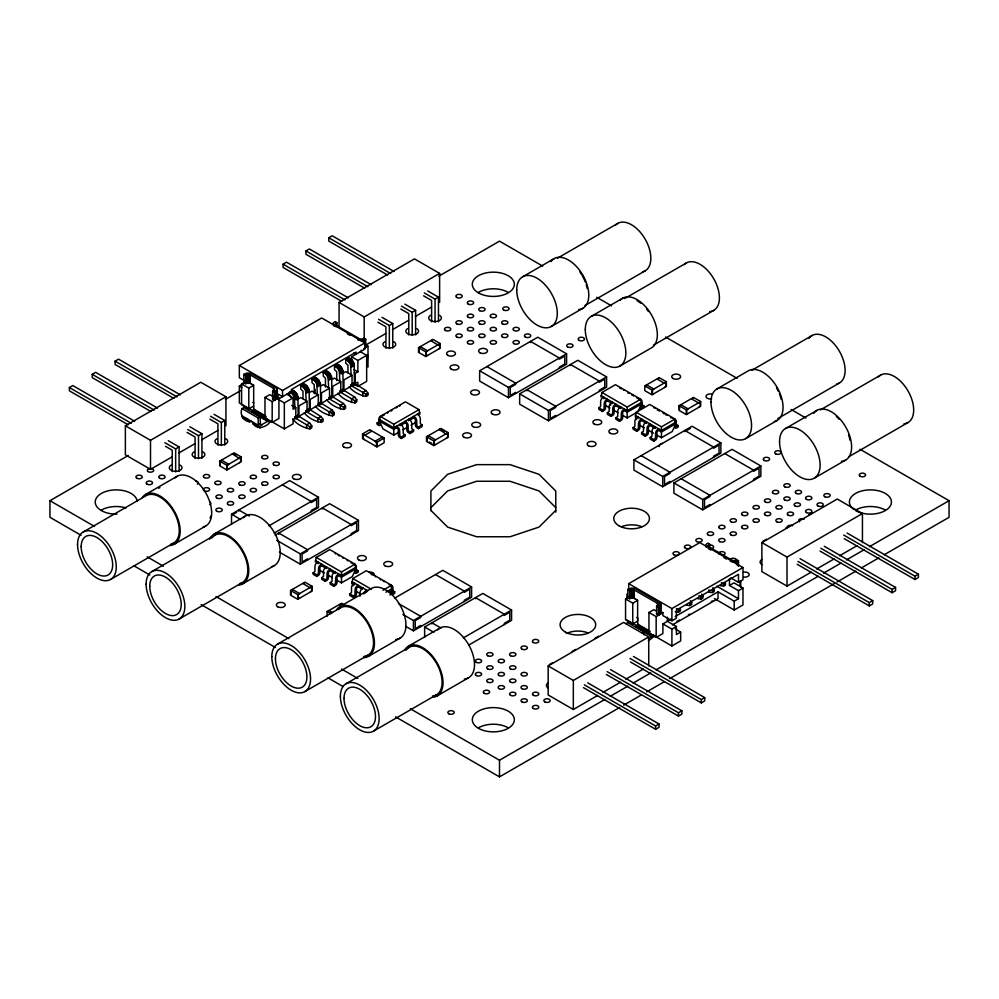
<?xml version="1.0" encoding="UTF-8"?>
<svg xmlns="http://www.w3.org/2000/svg" width="999" height="999" viewBox="0 0 999 999"><rect width="100%" height="100%" fill="white"/><g stroke="black" fill="none" stroke-linecap="round" stroke-linejoin="round"><path stroke-width="1.5" d="M251.935 412.262L253.734 409.14L253.646 385.302L251.036 383.691M635.913 627.285L637.712 624.163L637.712 617.931L636.813 617.407M251.486 383.953L248.988 382.792L245.642 383.691L243.831 382.654L243.831 374.338L247.015 373.052L250.874 373.351L276.136 387.937L276.823 389.398L276.136 390.871L274.425 391.995L272.627 390.959L272.627 399.275L274.425 400.312L274.425 391.995M275.324 391.483L275.324 399.787L276.823 397.714L276.823 389.398M336.963 326.798L336.963 322.652L335.402 323.826L336.064 325.249L359.453 338.748L361.913 339.136L363.961 338.236L365.759 339.273L365.759 347.577M635.464 598.975L632.966 597.814L629.607 598.713L627.809 597.677L627.809 589.36L630.993 588.086L634.852 588.374L660.114 602.959L660.801 604.432L660.114 605.894L658.403 607.03L656.605 605.981L656.605 614.298L658.403 615.334L658.403 607.03M659.303 606.505L659.303 614.822L660.801 612.737L660.801 604.432M315.384 562.1L316.246 557.43L329.782 549.612L355.02 564.173L355.881 568.856L352.285 576.648L341.483 582.879L336.188 579.82M399.076 432.043L393.781 435.102L382.979 428.858L379.383 421.066L380.244 416.396L405.469 401.823L419.006 409.64L419.867 414.323M353.159 585.814L351.96 583.216L352.822 578.533L366.346 570.729L391.583 585.289L392.445 589.959L390.047 595.167M601.073 397.165L601.935 392.482L615.471 384.677L640.696 399.238L641.558 403.921L637.961 411.713M636.55 419.555L635.352 416.958L636.213 412.275L649.75 404.47L674.987 419.031L675.836 423.713L672.24 431.506L661.45 437.737L657.479 435.439M367.07 364.485L367.557 354.857M739.797 586.001L740.284 580.744M648.326 638.823L653.658 634.702M251.486 421.353C244.792 423.201 238.961 414.885 242.033 408.628L258.229 417.969L260.027 416.933L260.564 425.374L269.405 420.267M270.679 421.004C266.983 427.709 255.257 430.906 252.385 421.865M430.894 507.667L447.614 490.934L476.598 481.268L510.064 481.268L539.035 490.934L555.769 507.667M555.769 510.352L539.035 527.085L510.064 536.75L476.598 536.75L447.614 527.085L430.894 510.352M709.69 548.326L709.69 544.168L708.129 545.342L708.791 546.765L732.192 560.277L734.64 560.651L736.688 559.752L738.486 560.789L738.486 566.333M619.667 407.904L615.921 405.731L615.022 406.256A1.274 0.737 -60 0 0 614.123 407.817L614.123 412.749A2.223 1.286 -60 0 1 612.537 415.472L610.963 416.383L607.367 414.31L607.367 412.749L609.153 411.526L609.19 406.168A3.184 1.836 -60 0 1 611.126 402.809L612.312 402.098L612.312 403.658M128.147 424.762L69.381 390.834L69.381 387.537L72.802 385.552L134.69 421.278M150.999 411.563L92.233 377.634L92.233 374.338L95.654 372.352L157.542 408.079M173.851 398.376L115.085 364.448L115.085 361.139L118.519 359.165L180.394 394.892M341.833 301.386L283.067 267.457L283.067 264.161L286.501 262.175L348.376 297.902M364.685 288.199L305.919 254.258L305.919 250.961L309.353 248.988L371.228 284.715M387.55 275L328.771 241.071L328.771 237.774L332.205 235.789L394.081 271.516M172.053 456.905L150.512 469.343L125.375 454.832L125.375 425.799L200.787 382.255L225.936 396.765L225.936 425.799M339.061 326.873L339.061 302.422L414.485 258.878L439.622 273.401L439.622 302.422M239.335 365.509L321.666 317.969L364.86 342.907L282.53 390.447L239.335 365.509L239.335 377.709L244.48 380.681M243.831 374.338L245.642 375.374L247.677 374.475L250.137 374.85L273.526 388.361L274.188 389.785L272.627 390.959M253.646 406.081L248.788 408.878L241.583 404.732L241.583 383.953L244.73 382.13M268.057 419.493L239.335 402.909L239.335 386.026L242.707 384.078M125.375 425.799L150.512 440.309L225.936 396.765M339.061 302.422L364.198 316.945L439.622 273.401M80.994 535.252L49.95 517.32L49.95 500.699L128.247 455.494M225.449 399.375L240.297 390.796M438.748 276.224L499.5 241.146L542.694 266.096M241.583 383.953L248.788 388.099L253.646 385.302M242.033 408.628L243.831 407.58L268.132 421.615M164.885 442.682L175.649 448.888L179.083 446.915L179.083 471.416M187.737 429.483L198.501 435.689L201.935 433.716L201.935 458.216M210.602 416.283L221.353 422.502L224.787 420.517L224.787 445.017M282.53 390.447L282.53 396.678L278.034 394.081L278.034 397.19L278.933 397.714L278.933 418.494L272.178 422.39L264.985 418.231L264.985 397.452L269.842 394.642L272.627 396.153M357.654 339.785L361.263 340.647L365.759 339.273M378.584 319.305L389.335 325.512L392.769 323.539L392.769 348.039M401.436 306.106L412.2 312.325L415.621 310.339L415.621 334.84M424.288 292.907L435.052 299.126L438.474 297.153L438.474 321.653M178.796 453.009L194.955 443.681M201.686 439.797L217.844 430.469M365.547 345.192L385.751 333.529M392.482 329.645L408.641 320.304M415.384 316.421L431.543 307.093M272.627 399.275L273.526 398.751M264.985 397.452L272.178 401.61L278.933 397.714M368.007 367.07L368.007 346.278L363.798 348.564M302.997 398.663L302.972 391.171L300.749 389.111L300.749 385.477L303.896 383.666L307.267 386.238L309.153 390.159L309.415 409.34L320.991 416.546L323.014 419.268L323.014 421.353L321.216 422.39C314.985 421.353 308.167 417.894 304.183 412.749M314.248 393.606L314.21 384.677L312 382.617L312 378.983L315.147 377.172L318.519 379.745L320.404 383.666L320.667 402.847L332.242 410.052L334.265 412.774L334.265 414.86L332.467 415.896C326.236 414.86 319.405 411.401 315.434 406.256M325.487 387.113L325.462 378.184L323.239 376.123L323.239 372.49L326.386 370.679L329.77 373.251L331.656 377.172L331.905 396.353L343.494 403.559L345.517 406.281L345.517 408.366L343.718 409.403C337.475 408.366 330.657 404.907 326.673 399.762M336.738 380.619L336.713 371.69L334.49 369.63L334.49 365.996L337.637 364.185L341.009 366.758L342.894 370.679L343.156 389.86L354.732 397.065L356.755 399.787L356.755 401.873L354.957 402.909C348.726 401.873 341.908 398.414 337.924 393.269M347.989 372.689L347.952 365.197L345.741 363.137L345.741 359.503L348.888 357.692L352.26 360.264L354.146 364.185L354.408 383.366L365.984 390.572L368.007 393.294L368.007 395.379L366.208 396.416C359.977 395.379 353.147 391.92 349.175 386.775M351.586 361.089L351.586 356.805L364.86 349.138L364.86 339.785M291.745 397.952L289.498 395.604L289.498 391.97L290.846 392.757L293.993 390.934L296.865 393.956L297.914 396.653L298.164 415.834L309.74 423.039L311.775 425.761L311.775 427.847L309.965 428.883C303.634 427.747 296.453 424.325 292.695 418.781M300.749 385.477L302.098 386.263L305.244 384.44M312 378.983L313.349 379.77L316.496 377.947M323.239 372.49L324.588 373.276L327.747 371.453M334.49 365.996L335.839 366.783L338.986 364.96M345.741 359.503L347.09 360.289L350.237 358.466M290.846 392.757L291.895 393.519L295.042 391.695M302.098 386.263L303.147 387.025L306.293 385.202M313.349 379.77L314.398 380.532L317.545 378.708M324.588 373.276L325.637 374.038L328.783 372.215M335.839 366.783L336.888 367.545L340.035 365.721M347.09 360.289L348.139 361.051L351.286 359.228M291.895 393.519L292.869 394.543L296.029 392.732M303.147 387.025L304.121 388.049L307.267 386.238M314.398 380.532L315.372 381.556L318.519 379.745M325.637 374.038L326.611 375.062L329.77 373.251M336.888 367.545L337.862 368.569L341.009 366.758M348.139 361.051L349.113 362.075L352.26 360.264M292.869 394.543L293.718 395.779L296.865 393.956M304.121 388.049L304.957 389.285L308.104 387.462M315.372 381.556L316.208 382.792L319.355 380.969M326.611 375.062L327.46 376.298L330.607 374.475M337.862 368.569L338.698 369.805L341.858 367.982M349.113 362.075L349.95 363.311L353.097 361.488M353.833 352.909L356.081 354.208L356.081 352.123L291.296 389.535L291.296 391.608L278.034 399.275L284.328 402.909L293.094 397.839L293.094 409.278L295.804 407.717L295.804 418.106L293.094 419.667L293.094 423.813L284.328 428.883L271.091 421.241M294.905 407.192L294.355 397.115L297.502 395.292M306.144 400.474L305.607 390.621L308.753 388.798M317.395 395.429L316.845 384.128L320.005 382.305M328.646 387.487L328.097 377.634L331.243 375.811M339.885 382.442L339.348 371.141L342.495 369.318M351.136 374.5L350.599 364.647L353.746 362.824M351.586 356.805L357.879 360.439L366.658 355.369L366.658 381.356L357.879 386.413L353.921 384.128M294.755 398.476L297.914 396.653M306.006 391.983L309.153 390.159M317.257 385.489L320.404 383.666M328.509 378.996L331.656 377.172M339.747 372.502L342.894 370.679M350.999 366.009L354.146 364.185M294.905 399.762L298.052 397.952M306.144 393.269L309.29 391.458M317.395 386.775L320.542 384.965M328.646 380.282L331.793 378.471M339.885 373.788L343.032 371.978M351.136 367.295L354.283 365.484M296.703 399.925L300.736 397.59L307.043 401.223L307.043 411.613L298.963 416.283L298.963 405.894L307.043 401.223M309.29 392.644L311.988 391.096L318.281 394.73L318.281 405.119L310.202 409.79L310.202 399.4L318.281 394.73M320.542 386.151L323.239 384.603L329.533 388.236L329.533 398.626L321.453 403.296L321.453 392.907L329.533 388.236M331.793 379.657L334.478 378.109L340.784 381.743L340.784 392.132L332.704 396.803L332.704 386.413L340.784 381.743M341.683 373.951L345.729 371.616L352.023 375.249L352.023 385.639L343.943 390.309L343.943 379.92L352.023 375.249M145.567 494.505L177.048 476.323M354.283 372.914L355.182 373.426L357.879 371.865L357.879 360.439M522.664 276.798L554.158 258.616M83.229 532.005L146.216 495.641A27.385 15.809 60 0 1 174.738 513.548A27.385 15.809 60 0 1 171.004 544.08M557.479 258.192L617.794 223.376M294.905 417.07L298.052 415.247L294.917 417.257L298.077 415.534L294.955 417.457L298.164 415.834L295.017 417.657L295.804 418.106M306.144 410.577L309.29 408.753M318.444 403.471L320.542 402.26M329.695 396.978L331.793 395.766M339.885 391.096L343.032 389.273M368.007 393.294L366.208 394.343L351.798 385.989L351.136 384.603L354.283 382.779M309.328 409.041L306.181 410.864L306.818 411.963L321.216 420.317L323.014 419.268M318.469 403.758L320.579 402.547M328.671 397.877L331.818 396.054M339.922 391.371L343.069 389.56M219.705 461.151L234.103 452.847L241.296 456.993L241.296 461.675L226.898 469.98L219.705 465.834L219.705 461.151L226.898 465.309L241.296 456.993M306.268 411.163L309.415 409.34M318.569 404.058L320.667 402.847M331.905 396.353L328.758 398.176L329.096 398.738L343.718 407.33L345.517 406.281M340.01 391.683L343.156 389.86M298.314 416.133L295.167 417.957L309.965 426.81L311.775 425.761M306.406 411.463L309.565 409.64M320.804 403.146L317.657 404.97L332.467 413.823L334.265 412.774M328.908 398.476L332.055 396.653M343.306 390.159L340.147 391.983L354.957 400.836L356.755 399.787M351.398 385.489L354.545 383.666M295.354 418.219L298.501 416.408M306.593 411.725L309.74 409.915M317.844 405.232L320.991 403.421M329.096 398.738L332.242 396.928M340.334 392.245L343.494 390.434M351.586 385.751L354.732 383.941M351.136 384.603L357.879 382.255L357.879 386.413M295.567 418.456L298.713 416.633M306.818 411.963L309.965 410.139M318.057 405.469L321.216 403.646M329.308 398.976L332.455 397.152M340.559 392.482L343.706 390.659M351.798 385.989L354.957 384.165M295.804 418.618L298.951 416.808M307.043 412.125L310.19 410.314M318.294 405.631L321.441 403.821M329.545 399.138L332.692 397.327M340.784 392.644L343.943 390.834M352.035 386.151L355.182 384.34M418.544 347.677L432.942 339.36L440.134 343.519L440.134 348.201L425.736 356.506L418.544 352.347L418.544 347.677L425.736 351.835L440.134 343.519M432.48 340.147L431.131 340.921L438.336 345.08L439.685 344.305L439.685 347.939L438.336 349.238M309.74 423.039L306.593 424.862L306.593 428.496M320.991 416.546L317.844 418.369L317.844 422.003M343.494 403.559L340.334 405.382L340.334 409.016M354.732 397.065L351.586 398.888L351.586 402.522M365.984 390.572L362.837 392.395L362.837 396.029M380.282 421.978L380.282 424.45A2.223 1.286 60 0 1 378.708 425.362L377.135 424.45L377.135 422.889L378.933 421.853M110.614 579.432L173.601 543.069M362.55 433.903L369.742 429.745L384.14 438.062L384.14 442.732L376.948 446.89L362.55 438.586L362.55 433.903L376.948 442.22L384.14 438.062M584.877 305.619L645.179 270.804M174.251 544.193L205.744 526.011M551.348 326.473L582.842 308.291M231.518 524.475L231.518 514.185L289.673 480.606L318.456 497.24L318.456 507.517L274.188 533.079M479.645 370.766L537.799 337.2L566.595 353.821L566.595 364.111L508.441 397.677L479.645 381.056L479.645 370.766L508.441 387.4L566.595 353.821M233.329 514.273L236.601 512.387M380.244 416.396L393.781 424.213L419.006 409.64M419.867 412.762L393.781 427.822L379.383 419.518M400.075 425.749L400.075 424.188L401.273 424.9A3.184 1.836 60 0 1 403.209 428.259L403.234 433.616L405.02 434.84L405.02 436.401L401.423 438.474L399.85 437.562A2.223 1.286 60 0 1 398.276 434.84L398.276 429.907A1.274 0.737 60 0 0 397.377 428.346L396.478 427.822L393.781 429.383L379.383 421.066M401.423 424.962L405.469 422.627M409.528 420.292L413.574 417.957L414.473 418.469A1.274 0.737 60 0 1 415.372 420.03L415.372 424.962A2.223 1.286 60 0 0 416.945 427.697L418.519 428.608L422.115 426.523L422.115 424.962L420.329 423.701L420.304 418.381A3.184 1.836 60 0 0 418.369 415.022L417.17 414.323M214.123 534.09L245.617 515.909M591.221 316.383L622.714 298.202M151.786 571.59L214.773 535.214M624.712 298.551L686.35 262.962M403.034 429.745L407.005 427.46M410.976 425.162L416.271 422.115M396.478 427.822L396.478 426.261L397.664 426.973A3.184 1.836 60 0 1 399.612 430.332L399.787 435.964L401.423 436.913L405.02 434.84M409.977 431.98L413.574 429.907L413.574 431.456L409.977 433.541L408.404 432.629A2.223 1.286 60 0 1 406.818 429.907L406.818 424.962A1.274 0.737 60 0 0 405.919 423.414L405.02 421.328L406.218 422.04A3.184 1.836 60 0 1 408.154 425.399L408.179 430.756L409.977 431.98L409.977 433.541M413.574 417.957L413.574 416.396L414.76 417.107A3.184 1.836 60 0 1 416.708 420.467L416.883 426.086L418.519 427.048L422.115 424.962M268.893 525.849L318.456 497.24M426.536 436.738L440.934 428.434L448.139 432.592L448.139 437.262L433.741 445.579L426.536 441.421L426.536 436.738L433.741 440.896L448.139 432.592M519.642 393.856L577.797 360.289L606.593 376.91L606.593 387.2L548.439 420.766L519.642 404.145L519.642 393.856L548.439 410.489L606.593 376.91M275.15 535.177L329.658 503.696L358.454 520.329L358.454 530.606L300.299 564.185L279.358 552.097M179.171 619.018L242.158 582.654M653.433 345.204L713.736 310.389M242.807 583.778L274.3 565.596M619.917 366.059L651.41 347.877A28.684 16.558 60 0 0 650.099 312.625A28.684 16.558 60 0 0 620.441 300.012M276.748 540.297L300.299 553.896L358.454 520.329M325.736 568.069L321.69 565.734L320.791 566.258A1.274 0.737 -60 0 0 319.892 567.819L319.892 572.752A2.223 1.286 -60 0 1 318.306 575.474L316.733 576.386L313.137 574.313L313.137 572.752L314.922 571.528L314.96 566.171A3.184 1.836 -60 0 1 316.895 562.812L318.082 562.1L318.082 563.661M598.826 407.817L602.422 409.89L604.045 408.941L604.233 403.309A3.184 1.836 -60 0 1 606.181 399.95L607.367 399.238L606.468 401.323A1.274 0.737 -60 0 0 605.569 402.872L605.569 407.817A2.223 1.286 -60 0 1 603.995 410.539L602.422 411.451L598.826 409.365L598.826 407.817L600.611 406.581L600.636 401.236A3.184 1.836 -60 0 1 602.572 397.877L603.771 397.165L603.771 398.726M313.137 572.752L316.733 574.825L318.369 573.876L318.556 568.244A3.184 1.836 -60 0 1 320.492 564.885L321.69 564.173L321.69 565.734M290.559 590.459L304.945 582.155L312.15 586.313L312.15 590.983L297.752 599.3L290.559 595.142L290.559 590.459L297.752 594.617L312.15 586.313M644.805 385.939L659.19 377.634L666.395 381.78L666.395 386.463L651.997 394.767L644.805 390.621L644.805 385.939L651.997 390.097L666.395 381.78M304.495 582.929L303.147 583.716L310.352 587.862L311.7 587.087L311.7 590.721L310.352 592.02M645.254 386.201L646.603 384.902L653.796 389.061L652.447 390.359L652.447 393.993L653.796 393.731M658.741 378.409L657.392 379.183L664.597 383.341L665.946 382.567L665.946 386.201L664.597 387.5M321.69 577.684L325.287 579.757L326.885 578.833L327.098 573.176A3.184 1.836 -60 0 1 329.046 569.817L330.232 569.118L329.333 571.191A1.274 0.737 -60 0 0 328.434 572.752L328.434 577.684A2.223 1.286 -60 0 1 326.86 580.407L325.287 581.318L321.69 579.245L321.69 577.684L323.476 576.46L323.501 571.103A3.184 1.836 -60 0 1 325.437 567.744L326.636 567.032L326.636 568.593M607.367 412.749L610.963 414.822L612.599 413.873L612.787 408.241A3.184 1.836 -60 0 1 614.722 404.882L615.921 404.17L615.921 405.731M316.246 557.43L341.483 571.99L355.02 564.173M601.935 392.482L627.16 407.055L640.696 399.238M355.881 568.856L341.483 577.16L338.786 575.611L337.887 576.123A1.274 0.737 -60 0 0 336.988 577.684L336.988 582.617A2.223 1.286 -60 0 1 335.402 585.352L333.828 586.251L330.232 584.178L330.232 582.617L332.018 581.393L332.055 576.036A3.184 1.836 -60 0 1 333.991 572.677L335.177 571.965L335.177 573.526M355.881 567.295L341.483 575.611L315.384 560.539M641.558 402.36L627.16 410.664L601.073 395.604M615.921 417.682L619.517 419.755L621.153 418.806L621.328 413.174A3.184 1.836 -60 0 1 623.276 409.815L624.462 409.115L623.563 411.188A1.274 0.737 -60 0 0 622.664 412.749L622.664 417.682A2.223 1.286 -60 0 1 621.091 420.404L619.517 421.316L615.921 419.243L615.921 417.682L617.707 416.458L617.732 411.101A3.184 1.836 -60 0 1 619.667 407.742L620.866 407.03L620.866 408.591M641.558 403.921L627.16 412.225L623.413 410.065M330.232 582.617L333.828 584.702L335.464 583.741L335.652 578.121A3.184 1.836 -60 0 1 337.587 574.762L338.786 574.05L338.786 575.611M354.982 569.767L354.982 572.227A2.223 1.286 -60 0 0 356.556 573.139L358.129 572.227L358.129 570.666L356.468 571.603M640.659 404.82L640.659 407.292A2.223 1.286 -60 0 0 642.232 408.204L643.806 407.292L643.806 405.731L642.145 406.668M621.865 414.885L627.16 417.944L636.613 412.487M354.657 583.216L353.459 583.916A3.184 1.836 -60 0 0 351.523 587.275L351.498 592.632L349.7 593.868L349.7 595.416L353.309 597.502L354.882 596.59A2.223 1.286 -60 0 0 356.456 593.868L356.456 588.923A1.274 0.737 -60 0 1 357.355 587.362L358.254 586.85L362.3 589.185M633.104 427.609L636.7 429.682L638.311 428.746L638.523 423.101A3.184 1.836 -60 0 1 640.459 419.742L641.645 419.031L640.746 421.116A1.274 0.737 -60 0 0 639.847 422.664L639.847 427.609A2.223 1.286 -60 0 1 638.274 430.332L636.7 431.243L633.104 429.158L633.104 427.609L634.889 426.373L634.914 421.016A3.184 1.836 -60 0 1 636.863 417.669L638.049 416.958L638.049 418.519M679.083 405.731L693.481 397.427L700.674 401.573L700.674 406.256L686.276 414.56L679.083 410.414L679.083 405.731L686.276 409.89L700.674 401.573M363.199 588.149L362.013 588.861A3.184 1.836 -60 0 0 360.065 592.22L360.052 596.216M693.031 398.201L691.683 398.976L698.875 403.134L700.224 402.36L700.224 405.994L698.875 407.292M349.7 593.868L353.309 595.941L354.932 594.979L355.12 589.36A3.184 1.836 -60 0 1 357.055 586.001L358.254 585.289L358.254 586.85M327.123 616.246L327.123 611.575L341.521 603.259L343.918 604.645M655.194 428.409L650.199 425.524L649.3 426.049A1.274 0.737 -60 0 0 648.401 427.609L648.401 432.542A2.223 1.286 -60 0 1 646.828 435.264L645.254 436.176L641.645 434.103L641.645 432.542L643.443 431.318L643.468 425.961A3.184 1.836 -60 0 1 645.404 422.602L646.603 421.89L646.603 423.451M327.572 611.838L328.921 610.539L332.517 612.612M341.071 604.045L339.722 604.82L342.12 605.694M339.822 606.668L371.316 588.486A28.684 16.558 60 0 1 401.748 608.366A28.684 16.558 60 0 1 395.804 639.472M716.92 388.948L748.413 370.766A28.684 16.558 60 0 1 778.296 389.535A28.684 16.558 60 0 1 774.387 421.516M277.485 644.155L340.472 607.792M751.748 370.342L812.05 335.527M641.645 432.542L645.254 434.615L646.877 433.666L647.065 428.034A3.184 1.836 -60 0 1 649 424.675L650.199 423.963L650.199 425.524M636.213 412.275L661.45 426.848L674.987 419.031M382.967 590.259L391.583 585.289M675.836 422.152L661.45 430.457L635.352 415.397M650.199 437.475L653.796 439.548L655.431 438.598L655.619 432.967A3.184 1.836 -60 0 1 657.554 429.607L658.741 428.908L657.841 430.981A1.274 0.737 -60 0 0 656.942 432.542L656.942 437.475A2.223 1.286 -60 0 1 655.369 440.197L653.796 441.108L650.199 439.036L650.199 437.475L651.985 436.251L652.01 430.894A3.184 1.836 -60 0 1 653.958 427.535L655.144 426.823L655.144 428.384M675.836 423.713L661.45 432.018L657.692 429.857M385.901 592.182L392.445 588.411M388.524 592.232L392.445 589.959M674.824 421.703A1.274 0.737 -60 0 1 674.937 422.152L674.937 427.085A2.223 1.286 -60 0 0 676.523 427.997L678.096 427.085L678.096 425.524L676.323 426.411L676.273 421.041A3.184 1.836 -60 0 0 674.899 419.767M391.546 589.647L391.546 593.344A2.223 1.286 -60 0 0 393.119 594.255L394.692 593.344L394.692 591.783L393.032 592.719M633.915 459.84L692.07 426.261L720.866 442.882L720.866 453.171L662.712 486.75L633.915 470.117L633.915 459.84L662.712 476.461L720.866 442.882M394.555 598.189L442.794 570.342L471.59 586.962L471.59 597.252L413.436 630.819L405.582 626.286M686.975 430.344L690.247 428.459M402.959 614.485L413.436 620.529L471.59 586.962M304.882 691.595L367.857 655.232M777.796 418.556L839.435 382.967M368.506 656.355L400 638.174M745.616 438.636L777.11 420.454M673.913 482.929L732.067 449.35L760.851 465.984L760.851 476.261L702.709 509.84L673.913 493.219L673.913 482.929L702.709 499.55L760.851 465.984M424.637 637.287L424.637 626.997L482.792 593.431L511.575 610.052L511.575 620.342L468.631 645.142M408.391 646.253L439.885 628.071M785.489 428.534L816.982 410.352M346.054 683.741L409.041 647.377M820.316 409.927L880.619 375.112M463.336 637.899L511.575 610.052M373.439 731.181L436.426 694.817M628.708 589.885L628.708 583.653L699.799 542.607L742.981 567.544L742.981 579.757L738.486 582.355L730.769 577.897M849.038 456.593L908.004 422.552M437.075 695.941L468.568 677.759M814.173 478.221L845.666 460.039M627.809 589.36L629.607 590.397L631.655 589.497L634.115 589.885L657.504 603.384L658.166 604.807L656.605 605.981M635.014 598.713L637.624 600.324L637.624 621.103L632.754 623.913L625.561 619.755L625.561 598.975L628.708 597.152M625.561 598.975L632.754 603.134L637.624 600.324M549.325 664.622L552.747 662.649M572.177 651.435L575.611 649.45M595.029 638.236L598.463 636.263M763.011 541.258L766.445 539.273M785.863 528.059L789.297 526.086M808.728 514.86L812.15 512.887M597.564 695.491L573.326 709.49L548.176 694.979L548.176 665.946L623.601 622.402L648.738 636.912L648.738 665.946M811.25 572.127L787.012 586.113L761.875 571.603L761.875 542.569L837.287 499.025L862.437 513.548L862.437 542.569M626.011 623.651L627.809 622.614L652.11 636.638M648.326 640.896L654.645 636.026L671.902 645.991L680.669 640.921L680.669 632.092L676.398 634.552L676.398 626.51L667.407 621.316L662.899 623.913L662.899 633.516L656.156 637.412L648.95 633.254L648.95 612.474L653.821 609.677L656.156 610.926M730.381 561.313L733.99 562.175L738.486 560.789M656.605 614.298L657.504 613.773M648.95 612.474L656.156 616.633L662.899 612.737L662.899 615.596L671.902 620.791L676.398 618.194L676.398 610.139L738.486 574.3L738.486 582.355M628.708 583.653L671.902 608.578L742.981 567.544M676.398 608.691L678.646 609.989L680.444 608.953L680.444 611.026L678.646 612.062L675.274 611.675M690.346 600.636L691.695 602.459L689.897 603.496L689.897 605.569L686.525 605.182M698.9 595.704L701.148 597.002L702.946 595.966L701.598 594.143M712.836 587.649L714.185 589.472L712.387 590.509L712.387 592.582L709.015 592.195L709.015 589.772M721.39 582.717L723.638 584.015L725.436 582.979L725.436 585.052L723.638 586.088L720.267 585.701M642.207 633.004L644.005 631.955L644.005 634.865M689.897 605.569L691.695 604.532L691.695 602.459M697.764 598.688L701.148 599.075L702.946 598.039L702.946 595.966M712.387 592.582L714.185 591.545L714.185 589.472M667.157 621.191L671.166 618.881M675.187 616.558L718.019 591.833L734.215 601.186L738.486 598.713L738.486 590.659L729.482 585.464L729.482 578.546M729.482 585.464L733.99 582.867L742.981 588.061L742.981 604.944L734.215 610.014L714.36 598.551M548.176 665.946L573.326 680.456L648.738 636.912M761.875 542.569L787.012 557.092L862.437 513.548M672.514 624.862L718.019 598.588L718.019 591.833M662.899 623.913L671.902 629.108L676.398 626.51M738.486 590.659L742.981 588.061M602.946 692.382L620.454 682.28M625.849 679.17L643.356 669.055M816.645 569.005L834.153 558.903M839.535 555.794L857.042 545.679M410.402 708.803L499.5 760.239L604.795 699.45M610.202 696.328L627.747 686.201M633.154 683.079L650.699 672.951M656.106 669.829L818.106 576.298M823.501 573.189L841.046 563.049M846.453 559.927L863.998 549.8M869.405 546.678L949.05 500.699L949.05 517.32L884.252 554.732M395.554 716.857L499.5 776.872L619.655 707.504M623.701 705.157L641.246 695.029M646.653 691.907L664.198 681.78M669.605 678.658L834.302 583.566M837 582.017L855.906 571.103M861.3 567.981L878.845 557.854M584.303 684.814L655.594 725.986L659.028 724L659.028 727.309L655.594 729.282L583.466 687.637M607.155 671.628L678.446 712.786L681.88 710.813L681.88 714.11L678.446 716.083L606.331 674.45M630.007 658.428L701.31 699.6L704.732 697.614L704.732 700.911L701.31 702.896L630.519 662.025M797.989 561.45L869.292 602.609L872.714 600.636L872.714 603.933L869.292 605.906L797.165 564.273M820.841 548.251L892.144 589.41L895.566 587.437L895.566 590.734L892.144 592.719L820.017 551.073M843.693 535.052L914.997 576.223L918.431 574.238L918.431 577.534L914.997 579.52L844.205 538.648M245.642 417.969L243.094 418.231M255.057 424.35L253.434 424.2M596.703 297.265L611.55 305.844M665.546 337.025L737.1 378.334M791.096 409.503L805.956 418.082M859.952 449.25L949.05 500.699M642.007 404.695L643.806 405.731M676.298 424.488L678.096 425.524M724.799 453.546L753.583 470.179L753.583 471.316L759.04 468.169L759.04 476.173L753.583 479.32L753.583 480.457M427.722 290.934L438.474 297.153M847.127 533.079L918.431 574.238M328.771 237.774L390.659 273.501M606.206 400.137L611.101 402.947M640.496 419.93L645.379 422.739M423.613 295.816L431.618 300.449L431.618 321.778M604.67 404.957L609.964 408.017M613.935 410.302L617.906 412.599M638.948 424.75L644.243 427.809M648.214 430.094L653.508 433.154M404.857 304.133L415.621 310.339M824.275 546.278L895.566 587.437M305.919 250.961L367.807 286.688M400.749 309.016L408.766 313.636L408.766 334.977M486.913 366.571L515.709 383.204L515.709 384.34L510.264 387.487L510.264 395.492L515.709 392.345L515.709 393.481M641.183 455.644L669.979 472.265L669.979 473.401L664.522 476.56L664.522 484.552L669.979 481.406L669.979 482.554M681.181 478.733L709.977 495.354L709.977 496.503L704.52 499.65L704.52 507.642L709.977 504.495L709.977 505.644M382.005 317.32L392.769 323.539M800.074 558.691L872.714 600.636M283.067 264.161L344.942 299.887M377.897 322.215L385.914 326.835L385.914 348.164M336.963 322.652L335.164 321.603L333.454 322.739L332.779 324.2L334.265 326.286M347.265 333.791L349.862 335.289M365.609 344.905L368.007 346.278M709.69 544.168L707.891 543.131L706.181 544.255L705.506 545.729L706.181 547.19M708.291 548.551L710.888 550.049M723.888 557.554L726.485 559.065M360.364 351.735L366.658 355.369M354.108 369.692L357.879 371.865M716.895 586.251L738.486 598.713M444.08 431.293L440.484 429.208L439.135 429.47L446.328 434.14L447.677 433.366L447.677 437L446.328 438.299M413.574 429.907L411.788 428.671L411.75 423.314A3.184 1.836 60 0 0 409.815 419.955L408.628 419.255L408.628 420.816M429.383 442.02L431.793 443.406M377.135 422.889L378.908 423.751L378.946 418.406A3.184 1.836 60 0 1 380.057 417.132M370.192 430.532L371.541 431.306L364.348 435.464L362.999 434.69L362.999 438.324L364.348 439.622M383.691 438.324L382.342 437.025L375.137 441.183L376.486 442.482L376.486 446.116L375.137 445.854M292.645 390.159L293.993 390.934M286.8 394.205L293.094 397.839M659.303 610.664L662.899 612.737M291.745 405.382L295.804 407.717M272.178 395.891L273.526 396.678M675.274 628.97L680.669 632.092M239.335 386.026L241.908 387.512M637.712 624.163L649.862 631.181M252.834 402.385L253.734 402.909M637.649 624.737L649.8 631.755M637.462 625.349L649.612 632.355M626.91 620.017L653.383 635.289M636.813 626.485L653.009 635.839M636.375 626.947L652.572 636.301M253.734 409.14L265.884 416.158M253.671 409.715L265.821 416.733M253.496 410.327L265.634 417.332M252.834 411.463L269.031 420.816M252.397 411.925L268.594 421.266M259.49 423.901L261.838 425.249M259.028 424.088L261.363 425.449M242.033 415.896L258.229 425.249L259.29 427.572M242.158 416.895L248.938 421.603M252.51 422.877L260.901 427.722M242.52 417.694L249.688 421.828M252.872 423.663L260.027 427.809M214.023 414.31L224.787 420.517M633.441 656.455L704.732 697.614M115.085 361.139L176.973 396.865M209.915 419.193L217.932 423.813L217.932 445.154M189.822 426.723L201.935 433.716M610.576 669.642L681.88 710.813M236.051 455.007L233.654 453.621L232.305 453.883L239.498 458.553L240.846 457.779L240.846 461.413L239.498 462.712M92.233 374.338L154.108 410.065M282.392 484.802L311.188 501.436L311.188 502.572L316.646 499.425L316.646 507.43L311.188 510.576L311.188 511.713M435.527 574.537L464.323 591.158L464.323 592.295L469.767 589.148L469.767 597.152L464.323 600.299L464.323 601.448M187.063 432.392L195.08 437.013L195.08 458.354M168.319 440.696L179.083 446.915M587.724 682.841L659.028 724M69.381 387.537L131.256 423.264M165.547 446.353L172.228 450.212L172.228 471.54M356.331 569.63L358.129 570.666M392.894 590.746L394.692 591.783M249.25 516.033L238.786 509.989L238.786 511.126M398.451 603.496L420.704 616.333L420.704 617.482L415.247 620.629L415.247 628.633L420.704 625.474L420.704 626.623M441.071 628.096L431.905 622.802L431.905 623.95M352.822 578.533L371.403 589.273M351.96 581.655L367.707 590.746M329.782 570.417L333.828 572.752M351.96 583.216L354.657 584.765M231.518 514.185L240.672 519.468M424.637 626.997L433.803 632.292M318.981 569.892L324.275 572.951M328.246 575.237L332.217 577.534M355.557 591.008L359.528 593.294M327.123 611.575L330.719 613.648M49.95 500.699L94.505 526.423M147.153 556.818L163.349 566.171M215.996 596.565L288.898 638.648M341.546 669.055L357.754 678.408M133.654 565.646L149.85 574.999M201.149 604.62L275.399 647.489M328.047 677.884L342.894 686.45M660.114 611.276L660.801 612.737M276.136 396.241L276.823 397.714M642.032 406.605L641.995 401.248A3.184 1.836 -60 0 0 640.059 400.124M392.919 592.644L392.882 587.3A3.184 1.836 -60 0 0 391.233 586.076M356.343 571.54L356.306 566.183A3.184 1.836 -60 0 0 354.945 564.91M349.95 363.311L350.599 364.647M338.698 369.805L339.348 371.141M327.46 376.298L328.097 377.634M316.208 382.792L316.845 384.128M304.957 389.285L305.607 390.621M293.718 395.779L294.355 397.115M247.889 419.268L248.002 420.279M914.997 576.223L914.997 579.52M892.144 589.41L892.144 592.719M869.292 602.609L869.292 605.906M787.012 557.092L787.012 586.113M740.734 581.168L740.734 587.1M737.587 561.313L737.587 565.471M736.525 561.775L736.525 564.547M734.215 601.186L734.215 610.014M723.638 584.015L723.638 586.088M713.598 457.367L713.598 456.231L719.043 453.084L719.043 445.079L713.598 448.226L713.598 447.09L684.802 430.457L684.802 431.605M708.791 544.692L708.791 547.452M702.709 499.55L702.709 509.84M701.31 699.6L701.31 702.896M701.148 597.002L701.148 599.075M688.074 413.524L686.725 413.786L686.725 410.152L688.074 408.853L680.881 404.695L679.532 405.994L679.532 409.627M686.276 409.89L686.276 414.56M678.646 609.989L678.646 612.062M678.446 712.786L678.446 716.083M671.902 608.578L671.902 620.791M671.902 629.108L671.902 645.991M667.407 617.157L667.407 621.316M662.712 476.461L662.712 486.75M661.45 426.848L661.45 437.737M660.626 603.671L660.626 613.498M660.114 602.959L660.114 614.21M657.904 603.696L657.904 606.468M657.504 603.384L657.504 606.156M656.156 616.633L656.156 637.412M655.594 725.986L655.594 729.282M653.796 439.548L653.796 441.108M651.997 390.097L651.997 394.767M645.254 434.615L645.254 436.176M636.7 429.682L636.7 431.243M634.115 589.885L634.115 598.189M633.578 589.647L633.578 597.964M632.966 589.497L632.966 597.814M632.754 603.134L632.754 623.913M632.305 589.447L632.305 597.764M631.655 589.497L631.655 597.814M631.043 589.647L631.043 597.964M630.506 589.885L630.506 598.189M629.607 590.397L629.607 598.713M627.16 407.055L627.16 417.944M626.91 594.043L626.91 598.626M619.517 419.755L619.517 421.316M610.963 414.822L610.963 416.383M602.422 409.89L602.422 411.451M599.325 391.396L599.325 390.247L604.77 387.1L604.77 379.108L599.325 382.255L599.325 381.106L570.529 364.485L570.529 365.634M573.326 680.456L573.326 709.49M559.328 368.306L559.328 367.157L564.772 364.011L564.772 356.019L559.328 359.165L559.328 358.017L530.531 341.396L530.531 342.532M555.706 416.571L555.706 415.434L550.249 418.581L550.249 410.577L555.706 407.43L555.706 406.293L526.91 389.66L526.91 390.809M555.769 512.125L555.769 491.033L539.035 474.313L510.064 464.647L476.598 464.647L447.614 474.313L430.894 491.033L430.894 510.639M548.439 410.489L548.439 420.766M508.441 387.4L508.441 397.677M504.308 624.537L504.308 623.388L509.765 620.242L509.765 612.25L504.308 615.396L504.308 614.248L475.524 597.627L475.524 598.763M499.5 760.239L499.5 776.872M435.539 444.53L434.19 444.792L434.19 441.158L435.539 439.86L428.334 435.701L426.985 437L426.985 440.634M435.052 299.126L435.052 322.103M433.741 440.896L433.741 445.579M427.535 355.469L426.186 355.731L426.186 352.098L427.535 350.799L420.342 346.641L418.993 347.939L418.993 351.573M425.736 351.835L425.736 356.506M418.519 427.048L418.519 428.608M413.436 620.529L413.436 630.819M412.2 312.325L412.2 335.289M401.423 436.913L401.423 438.474M393.781 424.213L393.781 435.102M389.335 325.512L389.335 348.489M376.948 442.22L376.948 446.89M366.795 591.783L366.795 590.222L365.609 590.933A3.184 1.836 -60 0 0 363.723 593.93M366.208 394.343L366.208 396.416M364.198 316.945L364.198 339.86M363.798 340.259L363.798 343.032M361.263 350.174L361.263 352.26M355.182 373.426L355.182 383.816M354.957 400.836L354.957 402.909M353.309 595.941L353.309 597.502M351.186 534.802L351.186 533.666L356.643 530.519L356.643 522.514L351.186 525.661L351.186 524.525L322.39 507.904L322.39 509.04M343.718 407.33L343.718 409.403M341.483 571.99L341.483 582.879M336.064 323.164L336.064 325.936M335.664 323.476L335.664 326.236M335.402 323.826L335.402 326.598M333.828 584.702L333.828 586.251M332.467 413.823L332.467 415.896M332.242 412.475L332.242 410.052L329.096 411.875L329.096 415.509M325.287 579.757L325.287 581.318M321.216 420.317L321.216 422.39M316.733 574.825L316.733 576.386M315.16 389.273L315.16 393.718M309.965 426.81L309.965 428.883M307.567 559.989L307.567 558.841L302.123 561.987L302.123 553.995L307.567 550.849L307.567 549.7L278.783 533.079L278.783 534.215M300.299 553.896L300.299 564.185M299.55 598.251L298.202 598.513L298.202 594.88L299.55 593.581L292.357 589.422L291.009 590.721L291.009 594.355M297.752 594.617L297.752 599.3M284.328 402.909L284.328 428.883M276.648 388.636L276.648 398.476M276.136 390.871L276.136 399.188M274.188 389.023L274.188 391.795M273.938 388.661L273.938 391.433M273.526 388.361L273.526 391.133M272.178 401.61L272.178 422.39M258.229 417.969L258.229 425.249M250.137 374.85L250.137 383.166M249.613 374.625L249.613 382.929M248.988 374.475L248.988 382.792M248.788 388.099L248.788 408.878M248.339 374.425L248.339 382.742M247.677 374.475L247.677 382.792M247.065 374.625L247.065 382.929M246.541 374.85L246.541 383.166M245.642 375.374L245.642 383.691M228.696 468.943L227.347 469.205L227.347 465.571L228.696 464.273L221.503 460.114L220.155 461.413L220.155 465.047M226.898 465.309L226.898 469.98M221.353 422.502L221.353 445.467M198.501 435.689L198.501 458.666M175.649 448.888L175.649 471.865M150.512 440.309L150.512 469.343M679.245 619.929A3.184 1.836 0 0 1 676.985 621.228M689.847 614.148A3.184 1.836 0 0 1 688.411 614.635M209.902 502.035A3.184 1.836 0 0 1 209.902 504.632M158.541 488.186A3.184 1.836 0 0 1 159.977 487.712M195.904 481.106A3.184 1.836 0 0 1 197.327 484.178M393.843 341.733A6.369 3.671 0 0 1 393.843 346.928A6.369 3.671 0 0 1 384.84 346.928A6.369 3.671 0 0 1 384.84 341.733M416.695 328.546A6.369 3.671 0 0 1 416.695 333.741A6.369 3.671 0 0 1 407.692 333.741A6.369 3.671 0 0 1 407.692 328.546M711.6 398.938A4.458 2.572 0 0 1 705.993 396.453A4.458 2.572 0 0 1 711.6 393.968M743.581 572.102A4.458 2.572 0 0 1 749.188 574.587A4.458 2.572 0 0 1 743.581 577.072M708.204 545.579A3.184 1.836 0 0 1 713.199 545.966A3.184 1.836 0 0 1 711.276 548.651M117.033 514.135A21.004 12.125 0 0 1 95.242 502.547A21.004 12.125 0 0 1 115.21 489.897A21.004 12.125 0 0 1 137.213 501.373M101.374 510.064A21.004 12.125 0 0 1 126.024 507.917M478.471 727.784A21.004 12.125 0 0 1 508.179 727.784M854.133 509.677A21.004 12.125 0 0 1 866.395 490.109A21.004 12.125 0 0 1 890.521 505.556A21.004 12.125 0 0 1 855.569 510.589M855.569 510.064A21.004 12.125 0 0 1 885.289 510.064M478.471 292.345A21.004 12.125 0 0 1 508.179 292.345M210.714 516.058A3.184 1.836 0 0 1 209.902 517.832M718.805 553.958A3.184 1.836 0 0 1 721.053 551.698A3.184 1.836 0 0 1 724.949 552.996A3.184 1.836 0 0 1 722.702 555.257M730.232 559.602A3.184 1.836 0 0 1 734.128 558.304A3.184 1.836 0 0 1 736.375 560.551M799.612 521.79A3.184 1.836 0 0 1 799.612 519.193A3.184 1.836 0 0 1 804.12 519.193M787.362 527.559A3.184 1.836 0 0 1 788.848 525.499A3.184 1.836 0 0 1 792.694 525.786M712.699 600.961A3.184 1.836 0 0 1 711.276 601.435M368.756 572.102A4.458 2.572 0 0 1 374.213 575.249M659.29 446.603A4.458 2.572 0 0 1 662.449 443.456M548.251 688.024A6.369 3.671 0 0 1 548.251 682.829M761.937 564.647A6.369 3.671 0 0 1 761.937 559.452M439.548 315.347A6.369 3.671 0 0 1 439.548 320.542A6.369 3.671 0 0 1 430.557 320.542A6.369 3.671 0 0 1 430.557 315.347M621.353 526.723A17.82 10.29 0 0 1 641.845 526.723M566.408 633.491A17.82 10.29 0 0 1 588.136 632.941M225.861 438.723A6.369 3.671 0 0 1 225.861 443.918A6.369 3.671 0 0 1 216.858 443.918A6.369 3.671 0 0 1 216.858 438.723M203.009 451.923A6.369 3.671 0 0 1 203.009 457.117A6.369 3.671 0 0 1 194.006 457.117A6.369 3.671 0 0 1 194.006 451.923M180.145 465.109A6.369 3.671 0 0 1 180.145 470.304A6.369 3.671 0 0 1 171.154 470.304A6.369 3.671 0 0 1 171.154 465.109M338.112 555.044A3.184 1.836 -60 0 1 339.161 556.018M335.164 553.246A3.184 1.836 -60 0 1 335.564 553.933M351.061 562.887A3.184 1.836 -60 0 1 352.659 563.811M347.128 560.127A3.184 1.836 -60 0 1 347.702 560.951M342.52 557.954A3.184 1.836 -60 0 1 343.306 557.942M382.605 416.021A3.184 1.836 60 0 1 383.191 415.197M383.404 415.097A3.184 1.836 60 0 1 384.19 415.109M396.191 407.967A3.184 1.836 60 0 1 397.152 407.255M399.7 406.156A3.184 1.836 60 0 1 400.087 405.469M391.146 411.089A3.184 1.836 60 0 1 392.195 410.114M387.55 413.161A3.184 1.836 60 0 1 388.136 412.337M776.46 387.699A27.385 15.809 60 0 1 778.433 391.521M779.532 394.118A27.385 15.809 60 0 1 781.181 399.338M808.978 338.386A27.385 15.809 60 0 1 838.835 350.312A27.385 15.809 60 0 1 836.85 383.978M813.76 413.349A28.684 16.558 60 0 1 845.666 426.91A28.684 16.558 60 0 1 841.47 461.338M836.338 416.496A27.385 15.809 60 0 1 839.21 419.318M848.576 435.002A27.385 15.809 60 0 1 850.037 440.209M878.446 376.848A27.385 15.809 60 0 1 908.591 391.97A27.385 15.809 60 0 1 903.995 423.788M405.169 649.238A28.684 16.558 60 0 1 437.075 662.812A28.684 16.558 60 0 1 432.879 697.24M437.612 629.894A28.684 16.558 60 0 1 469.18 645.716A28.684 16.558 60 0 1 464.373 679.058M405.956 650.237A27.385 15.809 60 0 1 436.426 663.186A27.385 15.809 60 0 1 432.417 696.053M336.601 609.652A28.684 16.558 60 0 1 368.506 623.226A28.684 16.558 60 0 1 364.31 657.654M338.299 609.527A27.385 15.809 60 0 1 368.444 624.65A27.385 15.809 60 0 1 363.848 656.468M209.728 539.16A28.684 16.558 60 0 1 241.845 549.05A28.684 16.558 60 0 1 238.611 585.077M243.344 517.732A28.684 16.558 60 0 1 274.3 532.479A28.684 16.558 60 0 1 271.591 566.658M211.701 538.074A27.385 15.809 60 0 1 241.558 550.012A27.385 15.809 60 0 1 239.573 583.666M142.333 497.502A28.684 16.558 60 0 1 174.251 511.076A28.684 16.558 60 0 1 170.042 545.491M174.775 478.146A28.684 16.558 60 0 1 205.744 492.894A28.684 16.558 60 0 1 203.022 527.072M365.259 592.969A1.274 0.737 -60 0 1 365.896 592.307M375.137 576.298A3.184 1.836 -60 0 1 375.636 576.86M371.079 574.075A3.184 1.836 -60 0 1 372.127 575.049M391.096 587.762A1.274 0.737 -60 0 1 391.358 587.887M389.123 584.652A3.184 1.836 -60 0 1 389.223 584.914M383.229 581.093A3.184 1.836 -60 0 1 384.178 581.793M380.095 579.158A3.184 1.836 -60 0 1 380.669 579.982M632.804 395.179A3.184 1.836 -60 0 1 633.391 396.016M631.793 395.092A3.184 1.836 -60 0 1 632.579 395.092M627.909 393.119A3.184 1.836 -60 0 1 629.208 393.107M610.639 405.144A1.274 0.737 -60 0 1 610.864 404.707M623.526 390.109A3.184 1.836 -60 0 1 623.788 390.109M620.854 388.311A3.184 1.836 -60 0 1 621.241 388.998M619.655 388.087A3.184 1.836 -60 0 1 620.441 388.074M637.949 398.189A3.184 1.836 -60 0 1 638.398 399.175M636.75 397.952A3.184 1.836 -60 0 1 637.749 398.039M665.784 414.985A3.184 1.836 -60 0 1 667.282 415.122M662.762 412.762A3.184 1.836 -60 0 1 663.686 413.037M663.848 413.236A3.184 1.836 -60 0 1 664.123 414.023M658.903 410.377A3.184 1.836 -60 0 1 659.178 411.176M657.242 410.052A3.184 1.836 -60 0 1 658.541 410.04M653.933 407.879A3.184 1.836 -60 0 1 655.132 408.104M670.741 417.844A3.184 1.836 -60 0 1 672.389 418.169M550.936 261.601A28.684 16.558 60 0 1 582.842 275.175A28.684 16.558 60 0 1 578.633 309.59M579.882 271.928A27.385 15.809 60 0 1 581.455 274.325M582.192 275.549A27.385 15.809 60 0 1 585.264 281.955M586.188 284.565A27.385 15.809 60 0 1 587.2 288.461M615.621 225.112A27.385 15.809 60 0 1 645.179 239.186A27.385 15.809 60 0 1 642.582 271.815M637.062 300.674A27.385 15.809 60 0 1 640.846 303.296M646.74 309.265A27.385 15.809 60 0 1 648.438 311.513M684.178 264.698A27.385 15.809 60 0 1 714.322 279.807A27.385 15.809 60 0 1 709.727 311.626M533.366 642.519A3.184 1.836 0 0 0 538.686 641.695A3.184 1.836 0 0 0 534.79 639.447A3.184 1.836 0 0 0 533.366 642.519M456.793 323.863A3.184 1.836 0 0 0 462.125 323.039A3.184 1.836 0 0 0 458.229 320.791A3.184 1.836 0 0 0 456.793 323.863M544.792 701.897A3.184 1.836 0 0 0 550.112 701.073A3.184 1.836 0 0 0 546.216 698.825A3.184 1.836 0 0 0 544.792 701.897M479.657 337.063A3.184 1.836 0 0 0 484.977 336.238A3.184 1.836 0 0 0 481.081 333.991A3.184 1.836 0 0 0 479.657 337.063M533.366 708.503A3.184 1.836 0 0 0 538.686 707.679A3.184 1.836 0 0 0 534.79 705.419A3.184 1.836 0 0 0 533.366 708.503M479.657 310.664A3.184 1.836 0 0 0 484.977 309.84A3.184 1.836 0 0 0 481.081 307.592A3.184 1.836 0 0 0 479.657 310.664M468.231 317.27A3.184 1.836 0 0 0 473.551 316.446A3.184 1.836 0 0 0 469.655 314.198A3.184 1.836 0 0 0 468.231 317.27M521.928 688.711A3.184 1.836 0 0 0 527.26 687.886A3.184 1.836 0 0 0 523.364 685.626A3.184 1.836 0 0 0 521.928 688.711M468.231 330.457A3.184 1.836 0 0 0 473.551 329.633A3.184 1.836 0 0 0 469.655 327.385A3.184 1.836 0 0 0 468.231 330.457M216.82 498.039A3.184 1.836 0 0 0 222.153 497.215A3.184 1.836 0 0 0 218.257 494.967A3.184 1.836 0 0 0 216.82 498.039M476.223 662.312A3.184 1.836 0 0 0 481.543 661.488A3.184 1.836 0 0 0 477.647 659.24A3.184 1.836 0 0 0 476.223 662.312M228.247 491.446A3.184 1.836 0 0 0 233.579 490.621A3.184 1.836 0 0 0 229.683 488.361A3.184 1.836 0 0 0 228.247 491.446M159.69 478.246A3.184 1.836 0 0 0 165.01 477.422A3.184 1.836 0 0 0 161.114 475.174A3.184 1.836 0 0 0 159.69 478.246M521.928 649.125A3.184 1.836 0 0 0 527.26 648.301A3.184 1.836 0 0 0 523.364 646.041A3.184 1.836 0 0 0 521.928 649.125M148.264 471.653A3.184 1.836 0 0 0 153.584 470.829A3.184 1.836 0 0 0 149.688 468.568A3.184 1.836 0 0 0 148.264 471.653M445.367 330.457A3.184 1.836 0 0 0 450.699 329.633A3.184 1.836 0 0 0 446.803 327.385A3.184 1.836 0 0 0 445.367 330.457M775.624 453.833A3.184 1.836 0 0 0 780.943 453.009A3.184 1.836 0 0 0 777.047 450.761A3.184 1.836 0 0 0 775.624 453.833M447.902 355.394A4.458 2.572 0 0 0 455.344 354.233A4.458 2.572 0 0 0 449.9 351.086A4.458 2.572 0 0 0 447.902 355.394M468.231 304.071A3.184 1.836 0 0 0 473.551 303.246A3.184 1.836 0 0 0 469.655 300.999A3.184 1.836 0 0 0 468.231 304.071M456.793 297.477A3.184 1.836 0 0 0 462.125 296.653A3.184 1.836 0 0 0 458.229 294.405A3.184 1.836 0 0 0 456.793 297.477M215.684 484.178A3.184 1.836 0 0 0 221.004 483.354A3.184 1.836 0 0 0 217.108 481.106A3.184 1.836 0 0 0 215.684 484.178M456.793 337.063A3.184 1.836 0 0 0 462.125 336.238A3.184 1.836 0 0 0 458.229 333.991A3.184 1.836 0 0 0 456.793 337.063M499.075 675.511A3.184 1.836 0 0 0 504.395 674.687A3.184 1.836 0 0 0 500.499 672.439A3.184 1.836 0 0 0 499.075 675.511M468.231 343.656A3.184 1.836 0 0 0 473.551 342.832A3.184 1.836 0 0 0 469.655 340.584A3.184 1.836 0 0 0 468.231 343.656M510.501 682.105A3.184 1.836 0 0 0 515.834 681.281A3.184 1.836 0 0 0 511.938 679.033A3.184 1.836 0 0 0 510.501 682.105M204.258 477.584A3.184 1.836 0 0 0 209.578 476.76A3.184 1.836 0 0 0 205.682 474.513A3.184 1.836 0 0 0 204.258 477.584M448.801 713.773A3.184 1.836 0 0 0 454.12 712.949A3.184 1.836 0 0 0 450.224 710.701A3.184 1.836 0 0 0 448.801 713.773M484.228 693.318A3.184 1.836 0 0 0 489.547 692.494A3.184 1.836 0 0 0 485.651 690.247A3.184 1.836 0 0 0 484.228 693.318M499.075 688.711A3.184 1.836 0 0 0 504.395 687.886A3.184 1.836 0 0 0 500.499 685.626A3.184 1.836 0 0 0 499.075 688.711M487.649 682.105A3.184 1.836 0 0 0 492.969 681.281A3.184 1.836 0 0 0 489.073 679.033A3.184 1.836 0 0 0 487.649 682.105M764.198 460.427A3.184 1.836 0 0 0 769.517 459.602A3.184 1.836 0 0 0 765.621 457.355A3.184 1.836 0 0 0 764.198 460.427M273.963 478.246A3.184 1.836 0 0 0 279.283 477.422A3.184 1.836 0 0 0 275.387 475.174A3.184 1.836 0 0 0 273.963 478.246M487.649 668.918A3.184 1.836 0 0 0 492.969 668.094A3.184 1.836 0 0 0 489.073 665.834A3.184 1.836 0 0 0 487.649 668.918M262.537 484.84A3.184 1.836 0 0 0 267.857 484.016A3.184 1.836 0 0 0 263.961 481.768A3.184 1.836 0 0 0 262.537 484.84M262.537 458.454A3.184 1.836 0 0 0 267.857 457.629A3.184 1.836 0 0 0 263.961 455.382A3.184 1.836 0 0 0 262.537 458.454M136.838 478.246A3.184 1.836 0 0 0 142.158 477.422A3.184 1.836 0 0 0 138.262 475.174A3.184 1.836 0 0 0 136.838 478.246M510.501 655.719A3.184 1.836 0 0 0 515.834 654.894A3.184 1.836 0 0 0 511.938 652.647A3.184 1.836 0 0 0 510.501 655.719M262.537 471.653A3.184 1.836 0 0 0 267.857 470.829A3.184 1.836 0 0 0 263.961 468.568A3.184 1.836 0 0 0 262.537 471.653M513.936 330.457A3.184 1.836 0 0 0 519.255 329.633A3.184 1.836 0 0 0 515.359 327.385A3.184 1.836 0 0 0 513.936 330.457M499.075 662.312A3.184 1.836 0 0 0 504.395 661.488A3.184 1.836 0 0 0 500.499 659.24A3.184 1.836 0 0 0 499.075 662.312M487.649 655.719A3.184 1.836 0 0 0 492.969 654.894A3.184 1.836 0 0 0 489.073 652.647A3.184 1.836 0 0 0 487.649 655.719M251.111 491.446A3.184 1.836 0 0 0 256.431 490.621A3.184 1.836 0 0 0 252.535 488.361A3.184 1.836 0 0 0 251.111 491.446M239.685 484.84A3.184 1.836 0 0 0 245.005 484.016A3.184 1.836 0 0 0 241.109 481.768A3.184 1.836 0 0 0 239.685 484.84M533.366 695.304A3.184 1.836 0 0 0 538.686 694.48A3.184 1.836 0 0 0 534.79 692.232A3.184 1.836 0 0 0 533.366 695.304M147.115 484.178A3.184 1.836 0 0 0 152.435 483.354A3.184 1.836 0 0 0 148.539 481.106A3.184 1.836 0 0 0 147.115 484.178M251.111 478.246A3.184 1.836 0 0 0 256.431 477.422A3.184 1.836 0 0 0 252.535 475.174A3.184 1.836 0 0 0 251.111 478.246M521.928 675.511A3.184 1.836 0 0 0 527.26 674.687A3.184 1.836 0 0 0 523.364 672.439A3.184 1.836 0 0 0 521.928 675.511M510.501 668.918A3.184 1.836 0 0 0 515.834 668.094A3.184 1.836 0 0 0 511.938 665.834A3.184 1.836 0 0 0 510.501 668.918M204.258 490.784A3.184 1.836 0 0 0 209.578 489.96A3.184 1.836 0 0 0 205.682 487.712A3.184 1.836 0 0 0 204.258 490.784M273.963 465.047A3.184 1.836 0 0 0 279.283 464.223A3.184 1.836 0 0 0 275.387 461.975A3.184 1.836 0 0 0 273.963 465.047M463.898 437.2A4.458 2.572 0 0 0 471.353 436.051A4.458 2.572 0 0 0 465.896 432.904A4.458 2.572 0 0 0 463.898 437.2M824.762 496.715A3.184 1.836 0 0 0 830.082 495.891A3.184 1.836 0 0 0 826.185 493.643A3.184 1.836 0 0 0 824.762 496.715M806.468 499.363A3.184 1.836 0 0 0 811.8 498.538A3.184 1.836 0 0 0 807.904 496.278A3.184 1.836 0 0 0 806.468 499.363M476.223 675.511A3.184 1.836 0 0 0 481.543 674.687A3.184 1.836 0 0 0 477.647 672.439A3.184 1.836 0 0 0 476.223 675.511M277.635 606.755A4.458 2.572 0 0 0 285.09 605.606A4.458 2.572 0 0 0 279.633 602.459A4.458 2.572 0 0 0 277.635 606.755M673.014 378.484A4.458 2.572 0 0 0 680.469 377.335A4.458 2.572 0 0 0 675.012 374.175A4.458 2.572 0 0 0 673.014 378.484M594.168 424.001A4.458 2.572 0 0 0 601.623 422.852A4.458 2.572 0 0 0 596.166 419.705A4.458 2.572 0 0 0 594.168 424.001M817.906 505.956A3.184 1.836 0 0 0 823.226 505.132A3.184 1.836 0 0 0 819.33 502.884A3.184 1.836 0 0 0 817.906 505.956M239.685 498.039A3.184 1.836 0 0 0 245.005 497.215A3.184 1.836 0 0 0 241.109 494.967A3.184 1.836 0 0 0 239.685 498.039M784.764 486.825A3.184 1.836 0 0 0 790.084 486.001A3.184 1.836 0 0 0 786.188 483.753A3.184 1.836 0 0 0 784.764 486.825M719.63 541.583A3.184 1.836 0 0 0 724.949 540.759A3.184 1.836 0 0 0 721.053 538.511A3.184 1.836 0 0 0 719.63 541.583M478.471 728.308A21.004 12.125 0 0 0 513.623 722.876A21.004 12.125 0 0 0 487.887 708.016A21.004 12.125 0 0 0 478.471 728.308M510.501 695.304A3.184 1.836 0 0 0 515.834 694.48A3.184 1.836 0 0 0 511.938 692.232A3.184 1.836 0 0 0 510.501 695.304M478.471 292.882A21.004 12.125 0 0 0 513.623 287.437A21.004 12.125 0 0 0 487.887 272.577A21.004 12.125 0 0 0 478.471 292.882M343.906 447.102A4.458 2.572 0 0 0 351.361 445.941A4.458 2.572 0 0 0 345.904 442.794A4.458 2.572 0 0 0 343.906 447.102M521.928 701.897A3.184 1.836 0 0 0 527.26 701.073A3.184 1.836 0 0 0 523.364 698.825A3.184 1.836 0 0 0 521.928 701.897M293.631 478.758A4.458 2.572 0 0 0 301.086 477.609A4.458 2.572 0 0 0 295.629 474.463A4.458 2.572 0 0 0 293.631 478.758M492.47 414.11A4.458 2.572 0 0 0 499.912 412.962A4.458 2.572 0 0 0 494.468 409.802A4.458 2.572 0 0 0 492.47 414.11M451.323 369.243A4.458 2.572 0 0 0 458.778 368.094A4.458 2.572 0 0 0 453.321 364.947A4.458 2.572 0 0 0 451.323 369.243M216.82 511.238A3.184 1.836 0 0 0 222.153 510.414A3.184 1.836 0 0 0 218.257 508.154A3.184 1.836 0 0 0 216.82 511.238M228.247 504.632A3.184 1.836 0 0 0 233.579 503.808A3.184 1.836 0 0 0 229.683 501.56A3.184 1.836 0 0 0 228.247 504.632M479.895 352.747A4.458 2.572 0 0 0 487.35 351.598A4.458 2.572 0 0 0 481.893 348.451A4.458 2.572 0 0 0 479.895 352.747M358.766 559.915A4.458 2.572 0 0 0 366.221 558.766A4.458 2.572 0 0 0 360.764 555.606A4.458 2.572 0 0 0 358.766 559.915M860.176 476.261A3.184 1.836 0 0 0 865.509 475.437A3.184 1.836 0 0 0 861.613 473.189A3.184 1.836 0 0 0 860.176 476.261M795.042 505.956A3.184 1.836 0 0 0 800.374 505.132A3.184 1.836 0 0 0 796.478 502.884A3.184 1.836 0 0 0 795.042 505.956M806.468 512.549A3.184 1.836 0 0 0 811.8 511.725A3.184 1.836 0 0 0 807.904 509.478A3.184 1.836 0 0 0 806.468 512.549M773.338 493.419A3.184 1.836 0 0 0 778.658 492.594A3.184 1.836 0 0 0 774.762 490.347A3.184 1.836 0 0 0 773.338 493.419M788.186 515.197A3.184 1.836 0 0 0 793.506 514.373A3.184 1.836 0 0 0 789.61 512.112A3.184 1.836 0 0 0 788.186 515.197M579.07 340.359A3.184 1.836 0 0 0 584.39 339.535A3.184 1.836 0 0 0 580.494 337.287A3.184 1.836 0 0 0 579.07 340.359M776.76 521.79A3.184 1.836 0 0 0 782.08 520.966A3.184 1.836 0 0 0 778.184 518.718A3.184 1.836 0 0 0 776.76 521.79M567.644 346.953A3.184 1.836 0 0 0 572.964 346.129A3.184 1.836 0 0 0 569.068 343.881A3.184 1.836 0 0 0 567.644 346.953M491.083 330.457A3.184 1.836 0 0 0 496.403 329.633A3.184 1.836 0 0 0 492.507 327.385A3.184 1.836 0 0 0 491.083 330.457M503.646 310.015A3.184 1.836 0 0 0 508.978 309.19A3.184 1.836 0 0 0 505.082 306.93A3.184 1.836 0 0 0 503.646 310.015M502.509 323.863A3.184 1.836 0 0 0 507.829 323.039A3.184 1.836 0 0 0 503.933 320.791A3.184 1.836 0 0 0 502.509 323.863M491.083 317.27A3.184 1.836 0 0 0 496.403 316.446A3.184 1.836 0 0 0 492.507 314.198A3.184 1.836 0 0 0 491.083 317.27M479.657 323.863A3.184 1.836 0 0 0 484.977 323.039A3.184 1.836 0 0 0 481.081 320.791A3.184 1.836 0 0 0 479.657 323.863M471.89 394.318A4.458 2.572 0 0 0 479.345 393.169A4.458 2.572 0 0 0 473.888 390.01A4.458 2.572 0 0 0 471.89 394.318M473.039 426.648A4.458 2.572 0 0 0 480.494 425.487A4.458 2.572 0 0 0 475.037 422.34A4.458 2.572 0 0 0 473.039 426.648M385.052 565.846A4.458 2.572 0 0 0 392.495 564.697A4.458 2.572 0 0 0 387.05 561.55A4.458 2.572 0 0 0 385.052 565.846M610.164 433.241A4.458 2.572 0 0 0 617.619 432.092A4.458 2.572 0 0 0 612.162 428.946A4.458 2.572 0 0 0 610.164 433.241M588.461 445.779A4.458 2.572 0 0 0 595.904 444.63A4.458 2.572 0 0 0 590.446 441.471A4.458 2.572 0 0 0 588.461 445.779M619.005 525.786A17.82 10.29 0 0 0 648.813 521.178A17.82 10.29 0 0 0 626.985 508.578A17.82 10.29 0 0 0 619.005 525.786M565.297 632.005A17.82 10.29 0 0 0 595.104 627.397A17.82 10.29 0 0 0 573.276 614.797A17.82 10.29 0 0 0 565.297 632.005M673.913 554.77A3.184 1.836 0 0 0 679.245 553.958A3.184 1.836 0 0 0 675.336 551.698A3.184 1.836 0 0 0 673.913 554.77M685.339 548.176A3.184 1.836 0 0 0 690.671 547.352A3.184 1.836 0 0 0 686.775 545.104A3.184 1.836 0 0 0 685.339 548.176M753.908 521.79A3.184 1.836 0 0 0 759.228 520.966A3.184 1.836 0 0 0 755.331 518.718A3.184 1.836 0 0 0 753.908 521.79M742.482 528.384A3.184 1.836 0 0 0 747.801 527.559A3.184 1.836 0 0 0 743.905 525.312A3.184 1.836 0 0 0 742.482 528.384M731.056 534.989A3.184 1.836 0 0 0 736.375 534.165A3.184 1.836 0 0 0 732.479 531.905A3.184 1.836 0 0 0 731.056 534.989M502.509 337.063A3.184 1.836 0 0 0 507.829 336.238A3.184 1.836 0 0 0 503.933 333.991A3.184 1.836 0 0 0 502.509 337.063M491.083 343.656A3.184 1.836 0 0 0 496.403 342.832A3.184 1.836 0 0 0 492.507 340.584A3.184 1.836 0 0 0 491.083 343.656M525.362 337.063A3.184 1.836 0 0 0 530.681 336.238A3.184 1.836 0 0 0 526.785 333.991A3.184 1.836 0 0 0 525.362 337.063M513.936 343.656A3.184 1.836 0 0 0 519.255 342.832A3.184 1.836 0 0 0 515.359 340.584A3.184 1.836 0 0 0 513.936 343.656M796.191 493.419A3.184 1.836 0 0 0 801.51 492.594A3.184 1.836 0 0 0 797.614 490.347A3.184 1.836 0 0 0 796.191 493.419M784.764 500.012A3.184 1.836 0 0 0 790.084 499.188A3.184 1.836 0 0 0 786.188 496.94A3.184 1.836 0 0 0 784.764 500.012M776.76 508.591A3.184 1.836 0 0 0 782.08 507.767A3.184 1.836 0 0 0 778.184 505.519A3.184 1.836 0 0 0 776.76 508.591M765.334 515.197A3.184 1.836 0 0 0 770.654 514.373A3.184 1.836 0 0 0 766.757 512.112A3.184 1.836 0 0 0 765.334 515.197M753.908 508.591A3.184 1.836 0 0 0 759.228 507.767A3.184 1.836 0 0 0 755.331 505.519A3.184 1.836 0 0 0 753.908 508.591M765.334 501.998A3.184 1.836 0 0 0 770.654 501.173A3.184 1.836 0 0 0 766.757 498.926A3.184 1.836 0 0 0 765.334 501.998M742.482 515.197A3.184 1.836 0 0 0 747.801 514.373A3.184 1.836 0 0 0 743.905 512.112A3.184 1.836 0 0 0 742.482 515.197M731.056 521.79A3.184 1.836 0 0 0 736.375 520.966A3.184 1.836 0 0 0 732.479 518.718A3.184 1.836 0 0 0 731.056 521.79M719.63 528.384A3.184 1.836 0 0 0 724.949 527.559A3.184 1.836 0 0 0 721.053 525.312A3.184 1.836 0 0 0 719.63 528.384M708.204 534.989A3.184 1.836 0 0 0 713.523 534.165A3.184 1.836 0 0 0 709.627 531.905A3.184 1.836 0 0 0 708.204 534.989M696.765 541.583A3.184 1.836 0 0 0 702.097 540.759A3.184 1.836 0 0 0 698.201 538.511A3.184 1.836 0 0 0 696.765 541.583M710.988 402.085A28.684 16.558 60 0 0 741.408 439.935A28.684 16.558 60 0 0 741.408 399.363A28.684 16.558 60 0 0 710.988 402.085M779.545 441.67A28.684 16.558 60 0 0 809.977 479.52A28.684 16.558 60 0 0 809.977 438.948A28.684 16.558 60 0 0 779.545 441.67M340.384 696.278A27.385 15.809 60 0 0 369.43 732.417A27.385 15.809 60 0 0 369.43 693.681A27.385 15.809 60 0 0 340.384 696.278M344.006 698.363A22.265 12.862 60 0 0 367.62 727.747A22.265 12.862 60 0 0 367.62 696.253A22.265 12.862 60 0 0 344.006 698.363M271.815 656.693A27.385 15.809 60 0 0 300.861 692.831A27.385 15.809 60 0 0 300.861 654.095A27.385 15.809 60 0 0 271.815 656.693M275.437 658.778A22.265 12.862 60 0 0 299.051 688.161A22.265 12.862 60 0 0 299.051 656.68A22.265 12.862 60 0 0 275.437 658.778M146.116 584.128A27.385 15.809 60 0 0 175.162 620.254A27.385 15.809 60 0 0 175.162 581.53A27.385 15.809 60 0 0 146.116 584.128M149.738 586.213A22.265 12.862 60 0 0 173.351 615.596A22.265 12.862 60 0 0 173.351 584.103A22.265 12.862 60 0 0 149.738 586.213M77.547 544.542A27.385 15.809 60 0 0 106.606 580.669A27.385 15.809 60 0 0 106.606 541.945A27.385 15.809 60 0 0 77.547 544.542M81.169 546.628A22.265 12.862 60 0 0 104.795 576.011A22.265 12.862 60 0 0 104.795 544.517A22.265 12.862 60 0 0 81.169 546.628M516.72 289.922A28.684 16.558 60 0 0 547.152 327.772A28.684 16.558 60 0 0 547.152 287.213A28.684 16.558 60 0 0 516.72 289.922M585.289 329.508A28.684 16.558 60 0 0 615.709 367.357A28.684 16.558 60 0 0 615.709 326.798A28.684 16.558 60 0 0 585.289 329.508"/></g></svg>
